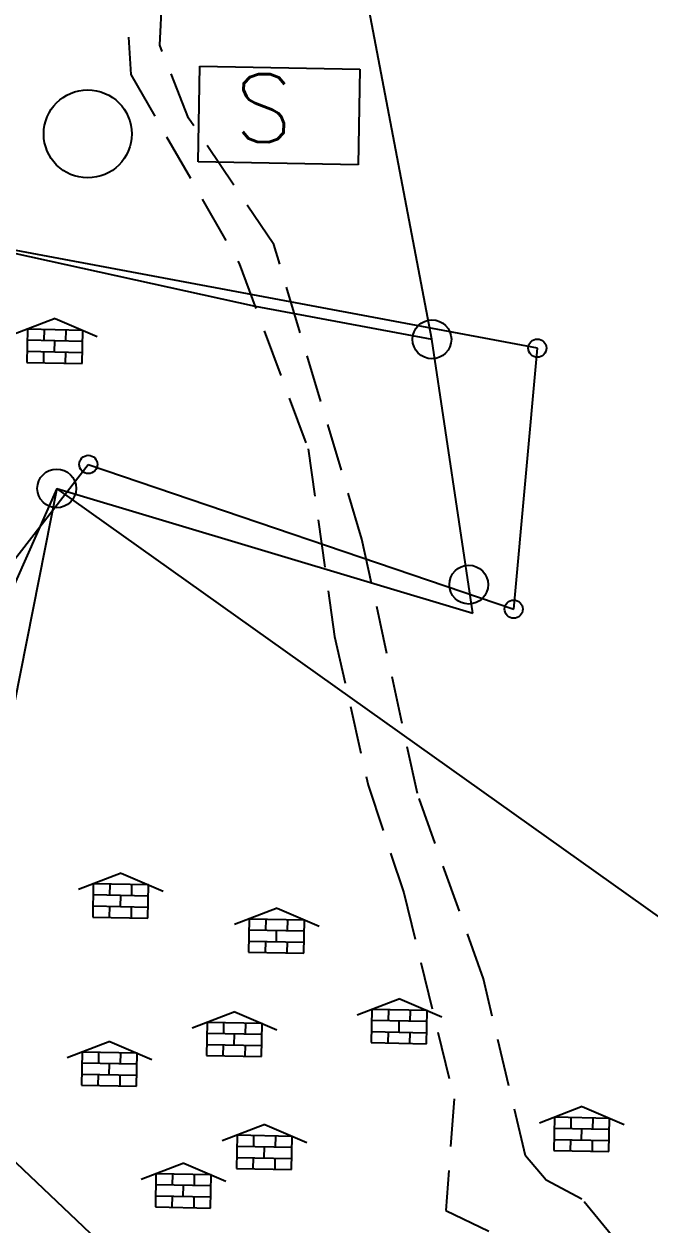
# Model space of a CAD drawing. Header units: metres. Extents: x 279543 to 281633, y 2052141 to 2055998.
# Drawn here: x 281466.8 to 281532.3, y 2052471.5 to 2052597 of the extents above; entities that cross this region are included whole.
import ezdxf
from ezdxf.enums import TextEntityAlignment as Align

# ---------------------------------------------------------------- set-up
doc = ezdxf.new("R2010")
doc.units = ezdxf.units.M
doc.linetypes.add('DASHED', pattern=[0.75, 0.5, -0.25])
for name, color, linetype in [('LINE_CARTTRACK', 2, 'DASHED'), ('POLY_PARCEL', 6, 'Continuous'), ('SYM_OTHERS', 1, 'Continuous'), ('TEXT_MAPIN', 7, 'Continuous'), ('V_BOUND_LINE', 7, 'Continuous')]:
    doc.layers.add(name, color=color, linetype=linetype)
doc.styles.get("Standard").update_dxf_attribs({"font": 'simplex.shx'})

# ---------------------------------------------------------------- blocks, each defined once
blk = doc.blocks.new('GHNN')
for p, q in [((281470.11, 2052566.22), (281465.65, 2052564.51)), ((281470.11, 2052566.22), (281474.5, 2052564.34)), ((281467.2, 2052565.1), (281467.14, 2052561.64)), ((281472.97, 2052564.99), (281467.2, 2052565.1)), ((281468.93, 2052565.07), (281468.91, 2052563.92)), ((281471.22, 2052563.87), (281471.24, 2052565.03)), ((281472.91, 2052561.53), (281472.97, 2052564.99)), ((281472.95, 2052563.84), (281467.18, 2052563.95)), ((281470.04, 2052562.74), (281470.07, 2052563.89)), ((281467.14, 2052561.64), (281472.91, 2052561.53)), ((281467.16, 2052562.8), (281472.93, 2052562.68)), ((281468.89, 2052562.76), (281468.87, 2052561.61)), ((281471.18, 2052561.56), (281471.2, 2052562.72)), ((281476.99, 2052508.22), (281472.53, 2052506.51)), ((281476.99, 2052508.22), (281481.38, 2052506.34)), ((281474.08, 2052507.11), (281474.02, 2052503.64)), ((281479.86, 2052507), (281474.08, 2052507.11)), ((281475.82, 2052507.07), (281475.79, 2052505.92)), ((281478.1, 2052505.88), (281478.12, 2052507.03)), ((281479.79, 2052503.53), (281479.86, 2052507)), ((281479.83, 2052505.84), (281474.06, 2052505.95)), ((281476.93, 2052504.74), (281476.95, 2052505.9)), ((281474.04, 2052504.8), (281479.81, 2052504.69)), ((281475.77, 2052504.77), (281475.75, 2052503.61)), ((281478.06, 2052503.57), (281478.08, 2052504.72)), ((281493.28, 2052504.56), (281488.82, 2052502.85)), ((281493.28, 2052504.56), (281497.67, 2052502.68)), ((281474.02, 2052503.64), (281479.79, 2052503.53)), ((281490.37, 2052503.44), (281490.3, 2052499.98)), ((281496.14, 2052503.33), (281490.37, 2052503.44)), ((281492.1, 2052503.41), (281492.08, 2052502.25)), ((281494.39, 2052502.21), (281494.41, 2052503.36)), ((281496.08, 2052499.87), (281496.14, 2052503.33)), ((281496.12, 2052502.18), (281490.35, 2052502.29)), ((281493.21, 2052501.08), (281493.23, 2052502.23)), ((281490.33, 2052501.13), (281496.1, 2052501.02)), ((281492.06, 2052501.1), (281492.04, 2052499.95)), ((281494.34, 2052499.9), (281494.37, 2052501.06)), ((281490.3, 2052499.98), (281496.08, 2052499.87)), ((281506.1, 2052495.09), (281501.64, 2052493.38)), ((281503.19, 2052493.97), (281503.12, 2052490.51)), ((281508.96, 2052493.86), (281503.19, 2052493.97)), ((281504.92, 2052493.94), (281504.9, 2052492.78)), ((281506.1, 2052495.09), (281510.49, 2052493.21)), ((281507.21, 2052492.74), (281507.23, 2052493.89)), ((281488.88, 2052493.74), (281484.42, 2052492.03)), ((281485.97, 2052492.62), (281485.9, 2052489.16)), ((281491.74, 2052492.51), (281485.97, 2052492.62)), ((281488.88, 2052493.74), (281493.27, 2052491.86)), ((281508.94, 2052492.71), (281503.17, 2052492.82)), ((281506.03, 2052491.61), (281506.05, 2052492.76)), ((281508.9, 2052490.4), (281508.96, 2052493.86)), ((281491.72, 2052491.36), (281485.95, 2052491.47)), ((281487.7, 2052492.59), (281487.68, 2052491.44)), ((281488.81, 2052490.26), (281488.83, 2052491.42)), ((281489.99, 2052491.39), (281490.01, 2052492.55)), ((281491.67, 2052489.05), (281491.74, 2052492.51)), ((281503.15, 2052491.66), (281508.92, 2052491.55)), ((281504.88, 2052491.63), (281504.86, 2052490.48)), ((281507.16, 2052490.43), (281507.19, 2052491.59)), ((281475.82, 2052490.64), (281471.36, 2052488.93)), ((281475.82, 2052490.64), (281480.21, 2052488.76)), ((281485.93, 2052490.32), (281491.7, 2052490.21)), ((281487.66, 2052490.28), (281487.63, 2052489.13)), ((281489.94, 2052489.08), (281489.97, 2052490.24)), ((281503.12, 2052490.51), (281508.9, 2052490.4)), ((281472.91, 2052489.52), (281472.84, 2052486.06)), ((281478.68, 2052489.41), (281472.91, 2052489.52)), ((281474.64, 2052489.49), (281474.62, 2052488.33)), ((281476.93, 2052488.29), (281476.95, 2052489.44)), ((281478.61, 2052485.95), (281478.68, 2052489.41)), ((281485.9, 2052489.16), (281491.67, 2052489.05)), ((281478.66, 2052488.26), (281472.89, 2052488.37)), ((281475.75, 2052487.16), (281475.77, 2052488.31)), ((281472.86, 2052487.21), (281478.64, 2052487.1)), ((281474.6, 2052487.18), (281474.57, 2052486.02)), ((281476.88, 2052485.98), (281476.9, 2052487.13)), ((281472.84, 2052486.06), (281478.61, 2052485.95)), ((281525.18, 2052483.82), (281520.72, 2052482.11)), ((281522.27, 2052482.71), (281522.2, 2052479.24)), ((281528.04, 2052482.59), (281522.27, 2052482.71)), ((281524, 2052482.67), (281523.98, 2052481.52)), ((281525.18, 2052483.82), (281529.57, 2052481.94)), ((281526.29, 2052481.47), (281526.31, 2052482.63)), ((281527.97, 2052479.13), (281528.04, 2052482.59)), ((281492.01, 2052481.94), (281487.55, 2052480.23)), ((281492.01, 2052481.94), (281496.4, 2052480.06)), ((281528.02, 2052481.44), (281522.25, 2052481.55)), ((281525.11, 2052480.34), (281525.13, 2052481.5)), ((281489.1, 2052480.83), (281489.03, 2052477.36)), ((281494.87, 2052480.71), (281489.1, 2052480.83)), ((281490.83, 2052480.79), (281490.81, 2052479.64)), ((281493.12, 2052479.59), (281493.14, 2052480.75)), ((281494.8, 2052477.25), (281494.87, 2052480.71)), ((281522.22, 2052480.4), (281528, 2052480.29)), ((281523.96, 2052480.36), (281523.93, 2052479.21)), ((281526.24, 2052479.16), (281526.26, 2052480.32)), ((281494.85, 2052479.56), (281489.08, 2052479.67)), ((281491.94, 2052478.46), (281491.96, 2052479.62)), ((281522.2, 2052479.24), (281527.97, 2052479.13)), ((281483.54, 2052477.91), (281479.08, 2052476.2)), ((281483.54, 2052477.91), (281487.93, 2052476.03)), ((281489.05, 2052478.52), (281494.83, 2052478.41)), ((281490.79, 2052478.48), (281490.76, 2052477.33)), ((281493.07, 2052477.28), (281493.09, 2052478.44)), ((281480.63, 2052476.79), (281480.57, 2052473.33)), ((281486.41, 2052476.68), (281480.63, 2052476.79)), ((281482.36, 2052476.76), (281482.34, 2052475.61)), ((281484.65, 2052475.56), (281484.67, 2052476.72)), ((281486.34, 2052473.22), (281486.41, 2052476.68)), ((281489.03, 2052477.36), (281494.8, 2052477.25)), ((281486.38, 2052475.53), (281480.61, 2052475.64)), ((281483.47, 2052474.43), (281483.5, 2052475.59)), ((281480.59, 2052474.49), (281486.36, 2052474.38)), ((281482.32, 2052474.45), (281482.3, 2052473.3)), ((281484.61, 2052473.25), (281484.63, 2052474.41)), ((281480.57, 2052473.33), (281486.34, 2052473.22))]:
    blk.add_line(p, q)
for centre, radius in [((281473.5, 2052585.53), 4.6), ((281509.47, 2052564.05), 2.03), ((281520.49, 2052563.13), 0.951), ((281473.56, 2052550.97), 0.951), ((281470.26, 2052548.46), 2.03), ((281513.32, 2052538.4), 2.03), ((281518.02, 2052535.84), 0.951)]:
    blk.add_circle(centre, radius)
at = {"layer": 'LINE_CARTTRACK', "ltscale": 10}
for p, q in [((281481.03, 2052594.8), (281481.57, 2052606.46)), ((281477.29, 2052603.12), (281478.02, 2052591.74)), ((281484.04, 2052587.17), (281481.03, 2052594.8)), ((281478.02, 2052591.74), (281489.32, 2052571.97)), ((281492.96, 2052573.95), (281484.04, 2052587.17)), ((281502.16, 2052543.17), (281492.96, 2052573.95)), ((281489.32, 2052571.97), (281496.52, 2052552.59)), ((281496.52, 2052552.59), (281499.3, 2052532.98)), ((281507.96, 2052516.56), (281502.16, 2052543.17)), ((281499.3, 2052532.98), (281502.79, 2052517.45)), ((281502.79, 2052517.45), (281506.52, 2052506.18)), ((281514.85, 2052497.19), (281507.96, 2052516.56)), ((281506.52, 2052506.18), (281511.79, 2052484.63)), ((281519.24, 2052478.69), (281514.85, 2052497.19)), ((281511.79, 2052484.63), (281510.93, 2052472.97)), ((281521.4, 2052476.12), (281519.24, 2052478.69)), ((281525.15, 2052474.16), (281521.4, 2052476.12)), ((281528.54, 2052469.99), (281525.15, 2052474.16)), ((281510.93, 2052472.97), (281523.76, 2052466.73))]:
    blk.add_line(p, q, dxfattribs=at)
at = {"layer": 'POLY_PARCEL'}
for p, q in [((281390.23, 2052589.64), (281490.98, 2052567.52)), ((281520.49, 2052563.13), (281466.03, 2052573.33)), ((281490.98, 2052567.52), (281509.47, 2052564.05)), ((281518.02, 2052535.84), (281520.49, 2052563.13)), ((281451.54, 2052522.64), (281473.56, 2052550.97)), ((281473.56, 2052550.97), (281518.02, 2052535.84)), ((281470.26, 2052548.46), (281437.98, 2052475.55)), ((281470.26, 2052548.46), (281457.78, 2052485.73)), ((281630.55, 2052434.34), (281470.26, 2052548.46)), ((281457.78, 2052485.73), (281489.71, 2052455.46))]:
    blk.add_line(p, q, dxfattribs=at)
at = {"layer": 'SYM_OTHERS'}
for p, q in [((281485.03, 2052582.6), (281485.22, 2052592.62)), ((281485.22, 2052592.62), (281501.94, 2052592.3)), ((281501.94, 2052592.3), (281501.75, 2052582.28)), ((281501.75, 2052582.28), (281485.03, 2052582.6))]:
    blk.add_line(p, q, dxfattribs=at)
at = {"layer": 'V_BOUND_LINE'}
for p, q in [((281509.47, 2052564.05), (281501.07, 2052608.13)), ((281513.76, 2052535.43), (281509.47, 2052564.05)), ((281470.26, 2052548.46), (281513.76, 2052535.43))]:
    blk.add_line(p, q, dxfattribs=at)
at = {"layer": 'TEXT_MAPIN'}
blk.add_text('S', height=7.1, rotation=358.9024, dxfattribs=at).set_placement((281491.82, 2052584.68), align=Align.CENTER)

msp = doc.modelspace()

# ---------------------------------------------------------------- block references
msp.add_blockref('GHNN', (0, 0))

doc.saveas('drawing.dxf')
